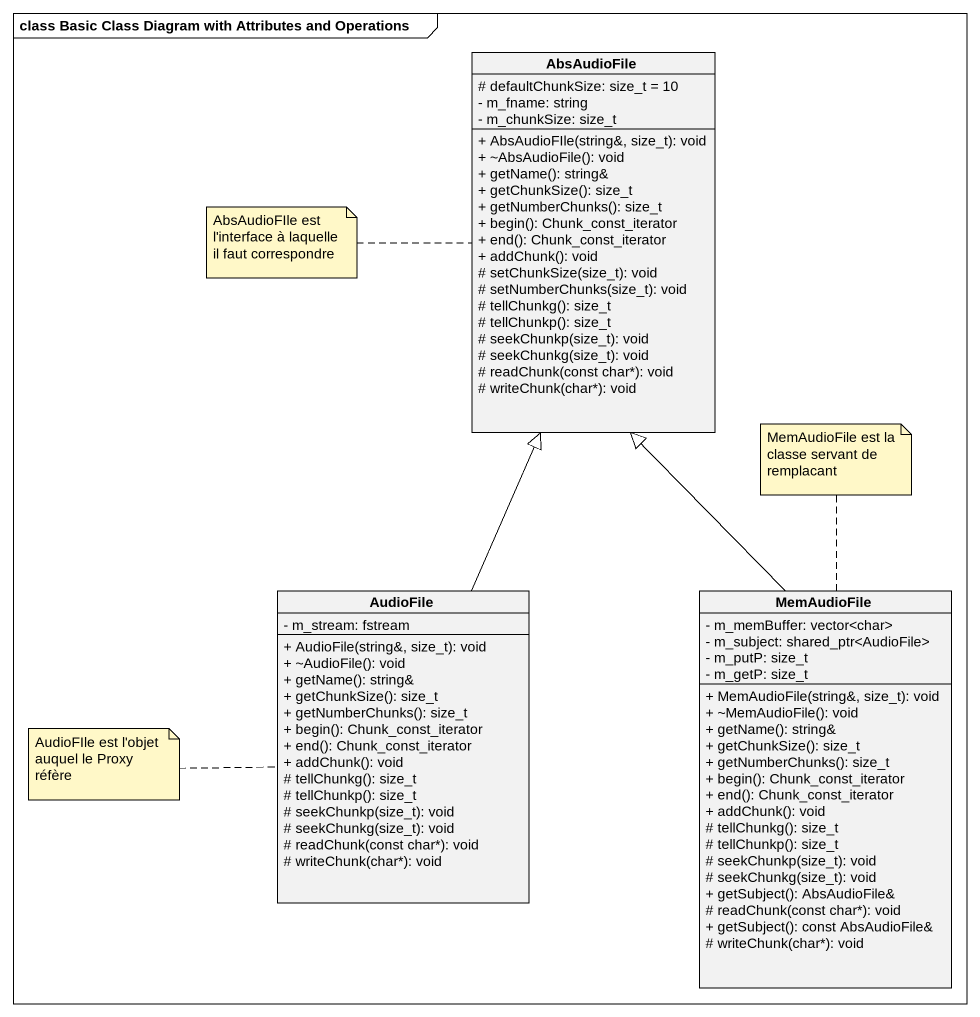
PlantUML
@startuml
mainframe class Basic Class Diagram with Attributes and Operations
hide circle
hide empty members
skinparam classAttributeIconSize 0
class AbsAudioFile {
  # defaultChunkSize: size_t = 10
  - m_fname: string
  - m_chunkSize: size_t
  + AbsAudioFIle(string&, size_t): void
  + ~AbsAudioFile(): void
  + getName(): string&
  + getChunkSize(): size_t
  + getNumberChunks(): size_t
  + begin(): Chunk_const_iterator
  + end(): Chunk_const_iterator
  + addChunk(): void
  # setChunkSize(size_t): void
  # setNumberChunks(size_t): void
  # tellChunkg(): size_t
  # tellChunkp(): size_t
  # seekChunkp(size_t): void
  # seekChunkg(size_t): void
  # readChunk(const char*): void
  # writeChunk(char*): void
}
class AudioFile {
  - m_stream: fstream
  + AudioFile(string&, size_t): void
  + ~AudioFile(): void
  + getName(): string&
  + getChunkSize(): size_t
  + getNumberChunks(): size_t
  + begin(): Chunk_const_iterator
  + end(): Chunk_const_iterator
  + addChunk(): void
  # tellChunkg(): size_t
  # tellChunkp(): size_t
  # seekChunkp(size_t): void
  # seekChunkg(size_t): void
  # readChunk(const char*): void
  # writeChunk(char*): void
}
class MemAudioFile {
  - m_memBuffer: vector<char>
  - m_subject: shared_ptr<AudioFile>
  - m_putP: size_t
  - m_getP: size_t
  + MemAudioFile(string&, size_t): void
  + ~MemAudioFile(): void
  + getName(): string&
  + getChunkSize(): size_t
  + getNumberChunks(): size_t
  + begin(): Chunk_const_iterator
  + end(): Chunk_const_iterator
  + addChunk(): void
  # tellChunkg(): size_t
  # tellChunkp(): size_t
  # seekChunkp(size_t): void
  # seekChunkg(size_t): void
  + getSubject(): AbsAudioFile&
  # readChunk(const char*): void
  + getSubject(): const AbsAudioFile&
  # writeChunk(char*): void
}
AudioFile -up-|> AbsAudioFile
MemAudioFile -up-|> AbsAudioFile
note left of AbsAudioFile : AbsAudioFIle est l'interface à laquelle il faut correspondre
note top of MemAudioFile : MemAudioFile est la classe servant de remplacant
note left of AudioFile : AudioFIle est l'objet auquel le Proxy réfère
@enduml
